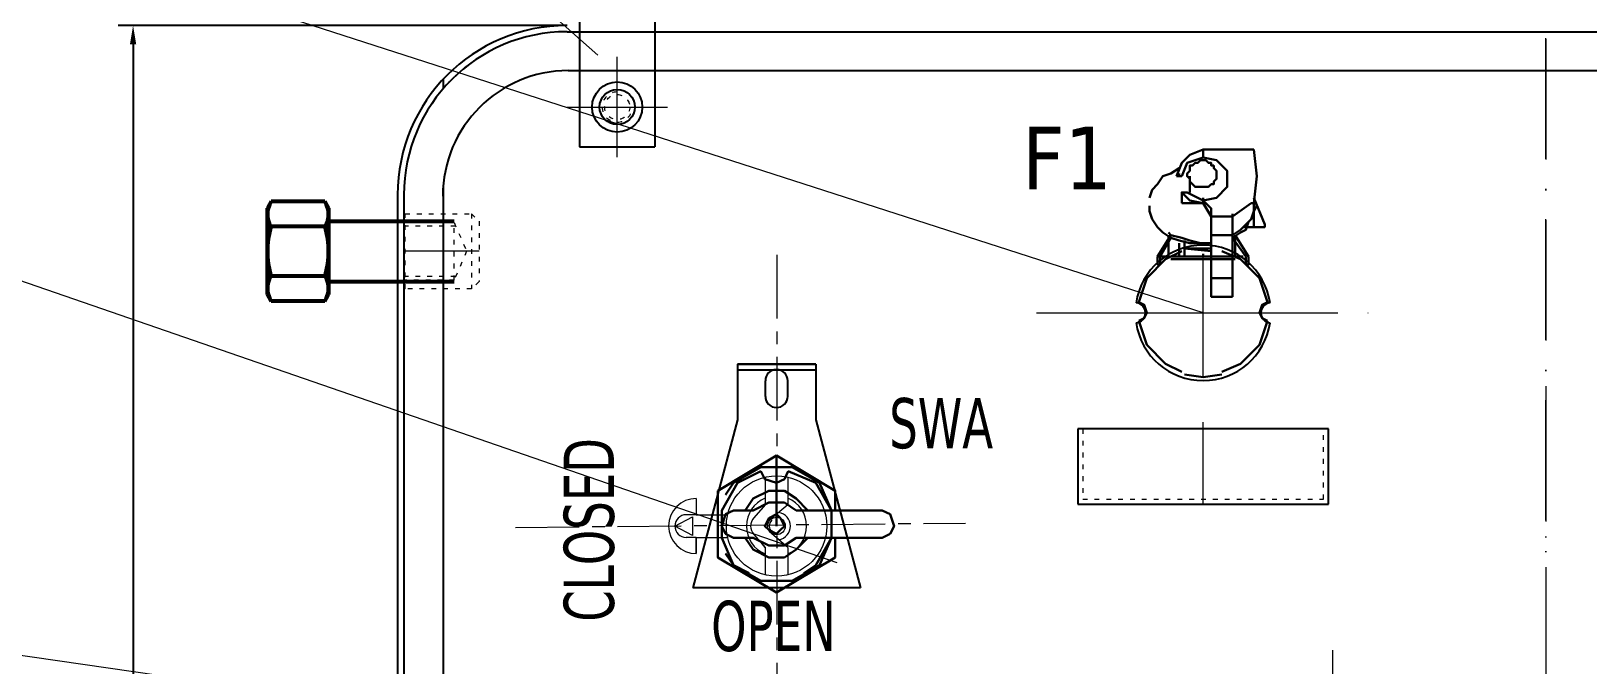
# Model space of a CAD drawing. Header units: millimetres. Extents: x 13152 to 84873, y -6229 to 22177.
# Drawn here: x 29598 to 30219, y 11431 to 11683 of the extents above; entities that cross this region are included whole.
import ezdxf

# ---------------------------------------------------------------- set-up
doc = ezdxf.new("R2010")
doc.units = ezdxf.units.MM
doc.header["$LTSCALE"] = 4
for name, pattern in [('ACAD_ISO03W100', [1.18, 0.47, -0.71]), ('ACAD_ISO10W100', [18, 12, -3, 0, -3]), ('CENTERX2', [101.6, 63.5, -12.7, 12.7, -12.7])]:
    doc.linetypes.add(name, pattern=pattern)
doc.layers.add('1', color=12, linetype='Continuous')
for name, color, linetype, lineweight in [('标注、文本', 3, 'Continuous', 25), ('粗实线', 4, 'Continuous', 53), ('铁心', 3, 'Continuous', 0)]:
    doc.layers.add(name, color=color, linetype=linetype, lineweight=lineweight)
doc.styles.add('Tahoma$001', font='tahoma.ttf', dxfattribs={"height": 2.159784})
doc.styles.add('TH_GBDIM', font='romans.shx', dxfattribs={"width": 0.8, "bigfont": 'gbcbig.shx'})
doc.dimstyles.new('TH_GBDIM1', dxfattribs={"dimscale": 3, "dimtxt": 3.5, "dimasz": 2.5, "dimexe": 2, "dimexo": 0, "dimgap": 1.5, "dimtad": 1, "dimdec": 1, "dimzin": 0, "dimdsep": 46, "dimtxsty": 'TH_GBDIM', "dimcen": 2.5, "dimclrd": 3, "dimclre": 256, "dimclrt": 2, "dimadec": 0, "dimazin": 0, "dimtfac": 0.714286, "dimtdec": 1, "dimtmove": 0, "dimatfit": 3, "dimfxl": 1, "dimtzin": 0, "dimlwd": -1, "dimlwe": -1, "dimarcsym": 0})

# ---------------------------------------------------------------- blocks, each defined once
blk = doc.blocks.new('*D312')
at = {"layer": 'Defpoints', "color": 0, "transparency": 16777216}
for p in [(29811.94, 11685.67), (29639.02, 10822.67), (29769.44, 10822.67)]:
    blk.add_point(p, dxfattribs=at)
at = {"layer": '标注、文本', "transparency": 16777216}
for p, q in [((29811.94, 11685.67), (29633.02, 11685.67)), ((29769.44, 10822.67), (29633.02, 10822.67))]:
    blk.add_line(p, q, dxfattribs=at)
at = {"layer": '标注、文本', "color": 3, "transparency": 16777216}
blk.add_line((29639.02, 11678.17), (29639.02, 10830.17), dxfattribs=at)
for points in [[(29637.77, 11678.17), (29640.27, 11678.17), (29639.02, 11685.67)], [(29637.77, 10830.17), (29640.27, 10830.17), (29639.02, 10822.67)]]:
    blk.add_solid(points, dxfattribs=at)
at = {"layer": '标注、文本', "color": 2, "transparency": 16777216, "insert": (29629.27, 11254.17), "char_height": 10.5, "attachment_point": 5, "rotation": 90, "style": 'TH_GBDIM'}
blk.add_mtext('863.0', dxfattribs=at)

msp = doc.modelspace()

# ---------------------------------------------------------------- linework, layer by layer
at = {"color": 0, "linetype": 'ByBlock'}
for p, q in [((29879.84, 11550.73), (29879.84, 11528.46)), ((29911.04, 11550.73), (29879.84, 11550.73)), ((29879.84, 11550.73), (29911.04, 11550.73)), ((29879.84, 11548.51), (29911.04, 11548.51)), ((29911.04, 11550.73), (29911.04, 11528.46)), ((29890.98, 11537.88), (29890.98, 11544.05)), ((29899.9, 11537.88), (29899.9, 11544.05)), ((29879.84, 11528.46), (29862.02, 11461.62)), ((29911.04, 11528.46), (29928.86, 11461.62)), ((29928.86, 11461.62), (29862.02, 11461.62))]:
    msp.add_line(p, q, dxfattribs=at)
at = {"color": 0, "linetype": 'ByBlock', "lineweight": 18}
for p, q in [((29890.94, 11505.69), (29890.94, 11494.7)), ((29899.94, 11505.69), (29899.94, 11494.7)), ((29854.94, 11486.2), (29861.94, 11489.91)), ((29863.44, 11490.7), (29859.44, 11490.7)), ((29861.94, 11489.91), (29861.94, 11482.49)), ((29863.44, 11490.7), (29875.95, 11490.7)), ((29890.94, 11494.7), (29886.36, 11489.51)), ((29890.94, 11494.7), (29889.28, 11492.82)), ((29899.94, 11494.7), (29892.63, 11488.49)), ((29861.94, 11482.49), (29854.94, 11486.2)), ((29886.36, 11482.89), (29890.94, 11477.7)), ((29899.94, 11477.7), (29892.63, 11483.91)), ((29863.44, 11481.7), (29859.44, 11481.7)), ((29863.44, 11481.7), (29875.95, 11481.7)), ((29863.44, 11481.7), (29863.44, 11475.2)), ((29863.44, 11475.2), (29863.44, 11481.7)), ((29890.94, 11477.7), (29889.28, 11479.58)), ((29890.94, 11477.7), (29890.94, 11466.71)), ((29899.94, 11477.7), (29899.94, 11466.71))]:
    msp.add_line(p, q, dxfattribs=at)
at = {"lineweight": 15}
msp.add_line((29863.44, 11497.2), (29863.36, 11490.7), dxfattribs=at)
at = {"color": 0, "linetype": 'ByBlock', "lineweight": 18}
for radius in [20, 3.5]:
    msp.add_circle((29895.44, 11486.2), radius, dxfattribs=at)
at = {"color": 0, "linetype": 'ByBlock'}
for centre, start, end in [((29895.44, 11544.05), 0, 180), ((29895.44, 11537.88), 180, 0)]:
    msp.add_arc(centre, 4.46, start, end, dxfattribs=at)
at = {"color": 0, "linetype": 'ByBlock', "lineweight": 18}
for centre, radius, start, end in [((29863.44, 11486.2), 11, 90, 270), ((29895.44, 11486.2), 12, 112.02431, 247.97569), ((29895.44, 11486.2), 12, 292.02431, 67.97569), ((29859.44, 11486.2), 4.5, 90, 270), ((29890.11, 11486.2), 5, 138.57633, 221.42367), ((29895.44, 11486.2), 5.5, 279.27093, 80.72907), ((29895.51, 11486.2), 3, 130.36454, 229.63546)]:
    msp.add_arc(centre, radius, start, end, dxfattribs=at)
at = {"layer": '1', "color": 1, "linetype": 'CENTERX2', "lineweight": 13, "ltscale": 0.1}
for p, q in [((29895.51, 11594.25), (29895.51, 11309.71)), ((29791.45, 11485.67), (29970.72, 11487.41))]:
    msp.add_line(p, q, dxfattribs=at)
at = {"layer": '标注、文本', "color": 1, "linetype": 'ACAD_ISO10W100', "lineweight": 18}
for p, q in [((30201.94, 11488.36), (30201.94, 12160.65)), ((30201.94, 11680.22), (30201.94, 10847.01)), ((29831.94, 11633.17), (29831.94, 11673.17)), ((29811.94, 11653.17), (29851.94, 11653.17)), ((29776.94, 11595.67), (29746.94, 11595.67)), ((29776.94, 11595.67), (29746.94, 11595.67)), ((30065.43, 11545.56), (30065.43, 11596.77)), ((29999.02, 11571.17), (30131.85, 11571.17)), ((30043.03, 11571.17), (30087.84, 11571.17)), ((30201.94, 11541.9), (30201.94, 10759.24)), ((30065.43, 11494.89), (30065.43, 11527.58)), ((30117, 11436.73), (30117, 11286.61))]:
    msp.add_line(p, q, dxfattribs=at)
at = {"layer": '标注、文本'}
for p, q in [((29816.94, 11716.27), (29816.94, 11637.36)), ((29846.94, 11716.27), (29846.94, 11637.36)), ((29811.94, 11683.17), (30591.94, 11683.17)), ((29762.64, 11664.27), (29762.64, 11660.53)), ((29812.44, 11667.67), (30591.44, 11667.67)), ((29816.94, 11637.36), (29846.94, 11637.36)), ((29762.63, 11622.02), (29762.44, 10826.17)), ((29744.44, 11618.17), (29744.44, 10826.17)), ((29746.94, 11618.17), (29746.94, 10853.17)), ((30015.44, 11524.89), (30015.44, 11494.89)), ((30115.44, 11524.89), (30015.44, 11524.89)), ((30115.44, 11494.89), (30115.44, 11524.89)), ((30015.44, 11494.89), (30115.44, 11494.89))]:
    msp.add_line(p, q, dxfattribs=at)
at = {"layer": '标注、文本', "color": 2, "linetype": 'ACAD_ISO03W100', "lineweight": 18}
for p, q in [((29811.94, 11683.17), (30591.94, 11683.17)), ((29746.94, 11618.17), (29746.94, 10826.17)), ((29747.44, 11610.67), (29746.94, 11610.17)), ((29746.94, 11581.17), (29746.94, 11610.17)), ((29766.94, 11607.17), (29746.94, 11607.17)), ((29747.44, 11610.67), (29773.94, 11610.67)), ((29747.44, 11580.67), (29747.44, 11610.67)), ((29766.94, 11584.17), (29766.94, 11607.17)), ((29766.94, 11607.17), (29771.94, 11595.67)), ((29773.94, 11610.67), (29773.94, 11580.67)), ((29773.94, 11610.67), (29776.94, 11607.67)), ((29776.94, 11607.67), (29776.94, 11583.67)), ((29767.59, 11605.67), (29746.94, 11605.67)), ((29771.94, 11595.67), (29766.94, 11584.17)), ((29767.59, 11585.67), (29746.94, 11585.67)), ((29766.94, 11584.17), (29746.94, 11584.17)), ((29776.94, 11583.67), (29773.94, 11580.67)), ((29746.94, 11581.17), (29747.44, 11580.67)), ((29773.94, 11580.67), (29747.44, 11580.67)), ((30017.44, 11524.89), (30017.44, 11496.89)), ((30113.44, 11496.89), (30113.44, 11524.89)), ((30017.44, 11496.89), (30113.44, 11496.89))]:
    msp.add_line(p, q, dxfattribs=at)
at = {"layer": '标注、文本'}
for radius in [10, 7]:
    msp.add_circle((29831.94, 11653.17), radius, dxfattribs=at)
at = {"layer": '标注、文本', "color": 2, "linetype": 'ACAD_ISO03W100', "lineweight": 18}
msp.add_circle((29831.94, 11653.17), 5, dxfattribs=at)
at = {"layer": '标注、文本'}
for centre, radius, start, end in [((29811.94, 11618.17), 67.5, 90, 180), ((29811.94, 11618.17), 65, 90, 180), ((29812.44, 11617.67), 50, 90, 180), ((30065.43, 11571.17), 27, 8.49605, 171.50395), ((30038.43, 11571.17), 4, 274.24802, 85.75198), ((30092.43, 11571.17), 4, 94.24802, 265.75198), ((30065.43, 11571.17), 27, 188.49605, 351.50395)]:
    msp.add_arc(centre, radius, start, end, dxfattribs=at)
at = {"layer": '标注、文本', "color": 2, "linetype": 'ACAD_ISO03W100', "lineweight": 18}
for centre, radius, end in [((29811.94, 11618.17), 65, 180), ((29831.94, 11653.17), 6, 0)]:
    msp.add_arc(centre, radius, 90, end, dxfattribs=at)
at = {"layer": '粗实线', "ltscale": 2}
for p, q in [((29694.08, 11615.52), (29692.54, 11612.86)), ((29715.4, 11615.52), (29694.08, 11615.52)), ((29715.4, 11615.52), (29716.94, 11612.86)), ((29692.54, 11578.48), (29692.54, 11612.86)), ((29716.94, 11612.86), (29716.94, 11578.48)), ((29716.94, 11578.48), (29716.94, 11612.86)), ((29716.94, 11607.67), (29716.94, 11583.67)), ((29716.94, 11607.67), (29766.94, 11607.67)), ((29715.4, 11605.59), (29694.08, 11605.59)), ((29715.4, 11585.74), (29694.08, 11585.74)), ((29716.94, 11583.67), (29766.94, 11583.67)), ((29694.08, 11575.82), (29692.54, 11578.48)), ((29715.4, 11575.82), (29716.94, 11578.48)), ((29715.4, 11575.82), (29694.08, 11575.82))]:
    msp.add_line(p, q, dxfattribs=at)
at = {"layer": '粗实线', "lineweight": 30}
for points in [[(30065.43, 11636.24), (30060.1, 11634.11), (30056.9, 11630.91), (30054.77, 11625.57)], [(30065.43, 11633.04), (30059.03, 11630.91), (30056.9, 11625.57)], [(30065.43, 11636.24), (30065.43, 11633.04)], [(30065.43, 11615.97), (30070.77, 11617.04), (30075.04, 11621.31), (30075.04, 11627.71), (30070.77, 11631.97), (30065.43, 11633.04)], [(30085.7, 11614.9), (30086.77, 11625.57), (30085.7, 11636.24)], [(30055.83, 11628.77), (30052.63, 11626.64), (30049.43, 11625.57), (30047.3, 11622.37), (30045.17, 11620.24), (30044.1, 11617.04)], [(30055.83, 11628.77), (30052.63, 11626.64), (30049.43, 11625.57), (30047.3, 11622.37), (30045.17, 11620.24), (30044.1, 11617.04)], [(30055.83, 11626.64), (30055.83, 11625.57)], [(30044.1, 11613.84), (30044.1, 11611.7), (30045.17, 11608.5), (30047.3, 11605.3), (30049.43, 11603.17), (30052.63, 11601.04), (30055.83, 11599.97), (30060.1, 11598.9), (30064.37, 11598.9), (30068.64, 11598.9)], [(30044.1, 11613.84), (30044.1, 11611.7), (30045.17, 11608.5), (30047.3, 11605.3), (30049.43, 11603.17), (30052.63, 11601.04), (30055.83, 11599.97), (30060.1, 11598.9), (30064.37, 11598.9), (30068.64, 11598.9)], [(30056.9, 11619.17), (30060.1, 11615.97), (30065.43, 11614.9)], [(30059.03, 11619.17), (30056.9, 11619.17), (30056.9, 11614.9)], [(30068.64, 11609.57), (30068.64, 11612.77), (30065.43, 11615.97)], [(30065.43, 11614.9), (30065.43, 11615.97)], [(30065.43, 11614.9), (30068.64, 11609.57)], [(30077.17, 11602.1), (30080.37, 11604.24), (30082.5, 11606.37), (30084.64, 11608.5), (30085.7, 11611.7), (30086.77, 11613.84), (30085.7, 11617.04)], [(30077.17, 11602.1), (30080.37, 11604.24), (30082.5, 11606.37), (30084.64, 11608.5), (30085.7, 11611.7), (30086.77, 11613.84), (30085.7, 11617.04)], [(30085.7, 11614.9), (30084.64, 11614.9), (30077.17, 11609.57)], [(30077.17, 11601.04), (30080.37, 11603.17), (30082.5, 11604.24), (30083.57, 11607.44), (30085.7, 11609.57), (30085.7, 11611.7), (30086.77, 11613.84)], [(30077.17, 11601.04), (30080.37, 11603.17), (30082.5, 11604.24), (30083.57, 11607.44), (30085.7, 11609.57), (30085.7, 11611.7), (30086.77, 11613.84)], [(30085.7, 11614.9), (30085.7, 11605.3), (30088.9, 11605.3), (30089.97, 11605.3), (30089.97, 11606.37), (30085.7, 11617.04)], [(30072.9, 11577.57), (30068.64, 11577.57), (30068.64, 11609.57)], [(30077.17, 11577.57), (30077.17, 11609.57), (30068.64, 11609.57)], [(30051.57, 11593.57), (30047.3, 11593.57), (30052.63, 11602.1)], [(30048.37, 11593.57), (30052.63, 11601.04)], [(30051.57, 11603.17), (30052.63, 11602.1), (30056.9, 11601.04), (30060.1, 11599.97), (30064.37, 11598.9), (30068.64, 11598.9)], [(30051.57, 11603.17), (30052.63, 11602.1), (30056.9, 11601.04), (30060.1, 11599.97), (30064.37, 11598.9), (30068.64, 11598.9)], [(30085.7, 11605.3), (30081.44, 11605.3)], [(30056.9, 11595.7), (30050.5, 11592.5), (30043.03, 11585.03), (30039.83, 11575.43)], [(30091.04, 11575.43), (30087.84, 11585.03), (30080.37, 11592.5), (30072.9, 11595.7)], [(30047.3, 11593.57), (30047.3, 11590.37), (30048.37, 11590.37), (30048.37, 11593.57)], [(30083.57, 11593.57), (30083.57, 11590.37), (30082.5, 11590.37), (30082.5, 11593.57)], [(30039.83, 11567.97), (30041.97, 11569.03), (30043.03, 11571.17), (30041.97, 11574.37), (30039.83, 11575.43)], [(30091.04, 11575.43), (30088.9, 11574.37), (30087.84, 11571.17), (30088.9, 11569.03), (30091.04, 11567.97)], [(30039.83, 11567.97), (30043.03, 11558.36), (30050.5, 11550.9), (30056.9, 11547.7)], [(30072.9, 11547.7), (30080.37, 11550.9), (30087.84, 11558.36), (30091.04, 11567.97)], [(30057.97, 11546.63), (30065.43, 11545.56), (30072.9, 11546.63)], [(29895.44, 11486.2), (29895.44, 11514.29), (29872.03, 11500.25)], [(29895.44, 11514.29), (29918.85, 11500.25), (29918.85, 11492.44)], [(29889.2, 11508.05), (29879.83, 11503.37), (29873.59, 11492.44), (29873.59, 11481.52), (29878.27, 11470.59), (29884.52, 11467.47)], [(29917.29, 11492.44), (29912.61, 11503.37), (29901.68, 11509.61), (29889.2, 11509.61), (29878.27, 11503.37), (29875.15, 11498.69)], [(29889.2, 11508.05), (29890.76, 11504.93), (29895.44, 11503.37), (29898.56, 11504.93), (29900.12, 11508.05)], [(29906.36, 11467.47), (29911.05, 11470.59), (29917.29, 11481.52), (29917.29, 11492.44), (29911.05, 11503.37), (29900.12, 11508.05)], [(29918.85, 11473.72), (29895.44, 11459.67), (29872.03, 11473.72), (29872.03, 11500.25)], [(29907.92, 11492.44), (29903.24, 11497.12), (29898.56, 11500.25), (29892.32, 11500.25), (29886.08, 11497.12), (29882.96, 11492.44)], [(29903.24, 11492.44), (29898.56, 11495.56), (29892.32, 11495.56), (29886.08, 11492.44)], [(29878.27, 11492.44), (29875.15, 11490.88), (29873.59, 11486.2), (29875.15, 11483.08), (29878.27, 11481.52)], [(29937.58, 11481.52), (29940.7, 11483.08), (29942.26, 11486.2), (29940.7, 11490.88), (29937.58, 11492.44)], [(29875.15, 11475.28), (29878.27, 11470.59), (29889.2, 11464.35), (29901.68, 11464.35), (29912.61, 11470.59), (29917.29, 11481.52)], [(29882.96, 11481.52), (29886.08, 11476.84), (29892.32, 11473.72), (29898.56, 11473.72), (29903.24, 11476.84), (29907.92, 11481.52)], [(29886.08, 11481.52), (29892.32, 11478.4), (29898.56, 11478.4), (29903.24, 11481.52)], [(29918.85, 11481.52), (29918.85, 11473.72)]]:
    msp.add_lwpolyline(points, dxfattribs=at)
for points in [[(30065.43, 11631.97), (30064.37, 11631.97), (30063.3, 11630.91), (30062.23, 11630.91), (30061.17, 11629.84), (30060.1, 11629.84), (30060.1, 11628.77), (30060.1, 11627.71), (30059.03, 11626.64), (30059.03, 11625.57), (30060.1, 11624.51), (30060.1, 11623.44), (30061.17, 11622.37), (30062.23, 11621.31), (30063.3, 11621.31), (30064.37, 11621.31), (30065.43, 11621.31), (30066.5, 11621.31), (30067.57, 11621.31), (30068.64, 11622.37), (30069.7, 11622.37), (30069.7, 11623.44), (30070.77, 11624.51), (30070.77, 11625.57), (30070.77, 11626.64), (30070.77, 11627.71), (30069.7, 11628.77), (30069.7, 11629.84), (30068.64, 11629.84), (30068.64, 11630.91), (30067.57, 11630.91), (30066.5, 11631.97)], [(30078.24, 11593.57), (30078.24, 11594.64)], [(29898.56, 11486.2), (29897, 11489.32), (29895.44, 11490.88), (29892.32, 11489.32), (29890.76, 11486.2), (29892.32, 11484.64), (29895.44, 11483.08), (29897, 11484.64)]]:
    msp.add_lwpolyline(points, close=True, dxfattribs=at)
at = {"layer": '粗实线', "ltscale": 2}
for centre, radius, start, end in [((29701.68, 11610.44), 9.14, 146.29544, 212.08556), ((29707.8, 11610.44), 9.14, 327.44125, 33.70456), ((29728.54, 11595.67), 36, 163.9966, 196.0034), ((29680.94, 11595.67), 36, 343.9966, 16.0034), ((29701.68, 11580.89), 9.14, 147.91444, 213.70456), ((29707.8, 11580.89), 9.14, 326.29544, 32.08556)]:
    msp.add_arc(centre, radius, start, end, dxfattribs=at)
at = {"layer": '粗实线', "lineweight": 30}
for points in [[(30065.43, 11636.24), (30065.43, 11636.24), (30085.7, 11636.24), (30085.7, 11636.24)], [(30054.77, 11625.57), (30054.77, 11625.57), (30056.9, 11625.57), (30056.9, 11625.57)], [(30060.1, 11625.57), (30060.1, 11625.57), (30060.1, 11619.17), (30060.1, 11619.17)], [(30065.43, 11614.9), (30065.43, 11614.9), (30056.9, 11614.9), (30056.9, 11614.9)], [(30059.03, 11619.17), (30059.03, 11619.17), (30065.43, 11615.97), (30065.43, 11615.97)], [(30065.43, 11617.04), (30065.43, 11617.04), (30065.43, 11615.97), (30065.43, 11615.97)], [(30077.17, 11609.57), (30077.17, 11609.57), (30077.17, 11610.64), (30077.17, 11610.64)], [(30051.57, 11593.57), (30051.57, 11593.57), (30051.57, 11602.1), (30051.57, 11602.1)], [(30068.64, 11602.1), (30068.64, 11602.1), (30077.17, 11602.1), (30077.17, 11602.1)], [(30082.5, 11593.57), (30082.5, 11593.57), (30077.17, 11601.04), (30077.17, 11601.04)], [(30078.24, 11593.57), (30078.24, 11593.57), (30078.24, 11602.1), (30078.24, 11602.1)], [(30083.57, 11593.57), (30083.57, 11593.57), (30078.24, 11602.1), (30078.24, 11602.1)], [(30055.83, 11593.57), (30055.83, 11593.57), (30055.83, 11598.9), (30055.83, 11598.9)], [(30057.97, 11593.57), (30057.97, 11593.57), (30057.97, 11599.97), (30057.97, 11599.97)], [(30057.97, 11596.77), (30057.97, 11596.77), (30068.64, 11595.7), (30068.64, 11595.7)], [(30057.97, 11596.77), (30057.97, 11596.77), (30068.64, 11596.77), (30068.64, 11596.77)], [(30065.43, 11593.57), (30065.43, 11593.57), (30065.43, 11594.64), (30065.43, 11594.64)], [(30052.63, 11593.57), (30052.63, 11593.57), (30065.43, 11593.57), (30065.43, 11593.57)], [(30055.83, 11593.57), (30055.83, 11593.57), (30052.63, 11593.57), (30052.63, 11593.57)], [(30052.63, 11592.5), (30052.63, 11592.5), (30078.24, 11592.5), (30078.24, 11592.5)], [(30064.37, 11593.57), (30064.37, 11593.57), (30081.44, 11593.57), (30081.44, 11593.57)], [(30078.24, 11593.57), (30078.24, 11593.57), (30065.43, 11593.57), (30065.43, 11593.57)], [(30068.64, 11585.03), (30068.64, 11585.03), (30077.17, 11585.03), (30077.17, 11585.03)], [(30068.64, 11577.57), (30068.64, 11577.57), (30077.17, 11577.57), (30077.17, 11577.57)], [(29878.27, 11492.44), (29878.27, 11492.44), (29886.08, 11492.44), (29886.08, 11492.44)], [(29903.24, 11492.44), (29903.24, 11492.44), (29937.58, 11492.44), (29937.58, 11492.44)], [(29878.27, 11481.52), (29878.27, 11481.52), (29886.08, 11481.52), (29886.08, 11481.52)], [(29903.24, 11481.52), (29903.24, 11481.52), (29937.58, 11481.52), (29937.58, 11481.52)]]:
    msp.add_open_spline(points, degree=3, dxfattribs=at)
at = {"layer": '铁心', "lineweight": 13}
for points in [[(29824.17, 11673.86), (29353.89, 12089.94), (29353.89, 12089.94)], [(30065.43, 11571.17), (29380.26, 11792.17), (29380.26, 11792.17)], [(29919.58, 11471.56), (29391.85, 11653.75), (29391.85, 11653.75)], [(30097.25, 11361.88), (29384.82, 11464.85), (29384.82, 11464.85)]]:
    msp.add_lwpolyline(points, dxfattribs=at)

# ---------------------------------------------------------------- texts
at = {"layer": '标注、文本', "lineweight": 13, "style": 'Tahoma$001'}
msp.add_text('F1', height=25, dxfattribs=at).set_placement((29993.26, 11620.38))
at = {"layer": '标注、文本', "style": 'Tahoma$001', "width": 0.76}
for s, p in [('SWA', (29940.35, 11517.21)), ('OPEN', (29869.38, 11436.42))]:
    msp.add_text(s, height=20, dxfattribs=at).set_placement(p)
msp.add_text('CLOSED', height=20, rotation=90, dxfattribs=at).set_placement((29830.63, 11448.09))

# ---------------------------------------------------------------- dimensions: what is measured, and where the dimension line sits
at = {"layer": '标注、文本'}
dim = msp.add_linear_dim(base=(29639.02, 10822.67), p1=(29811.94, 11685.67), p2=(29769.44, 10822.67), angle=90, dimstyle='TH_GBDIM1', dxfattribs=at)
dim.commit()
dim.dimension.update_dxf_attribs({"geometry": '*D312', "text_midpoint": (29629.27, 11254.17)})

doc.saveas('drawing.dxf')
